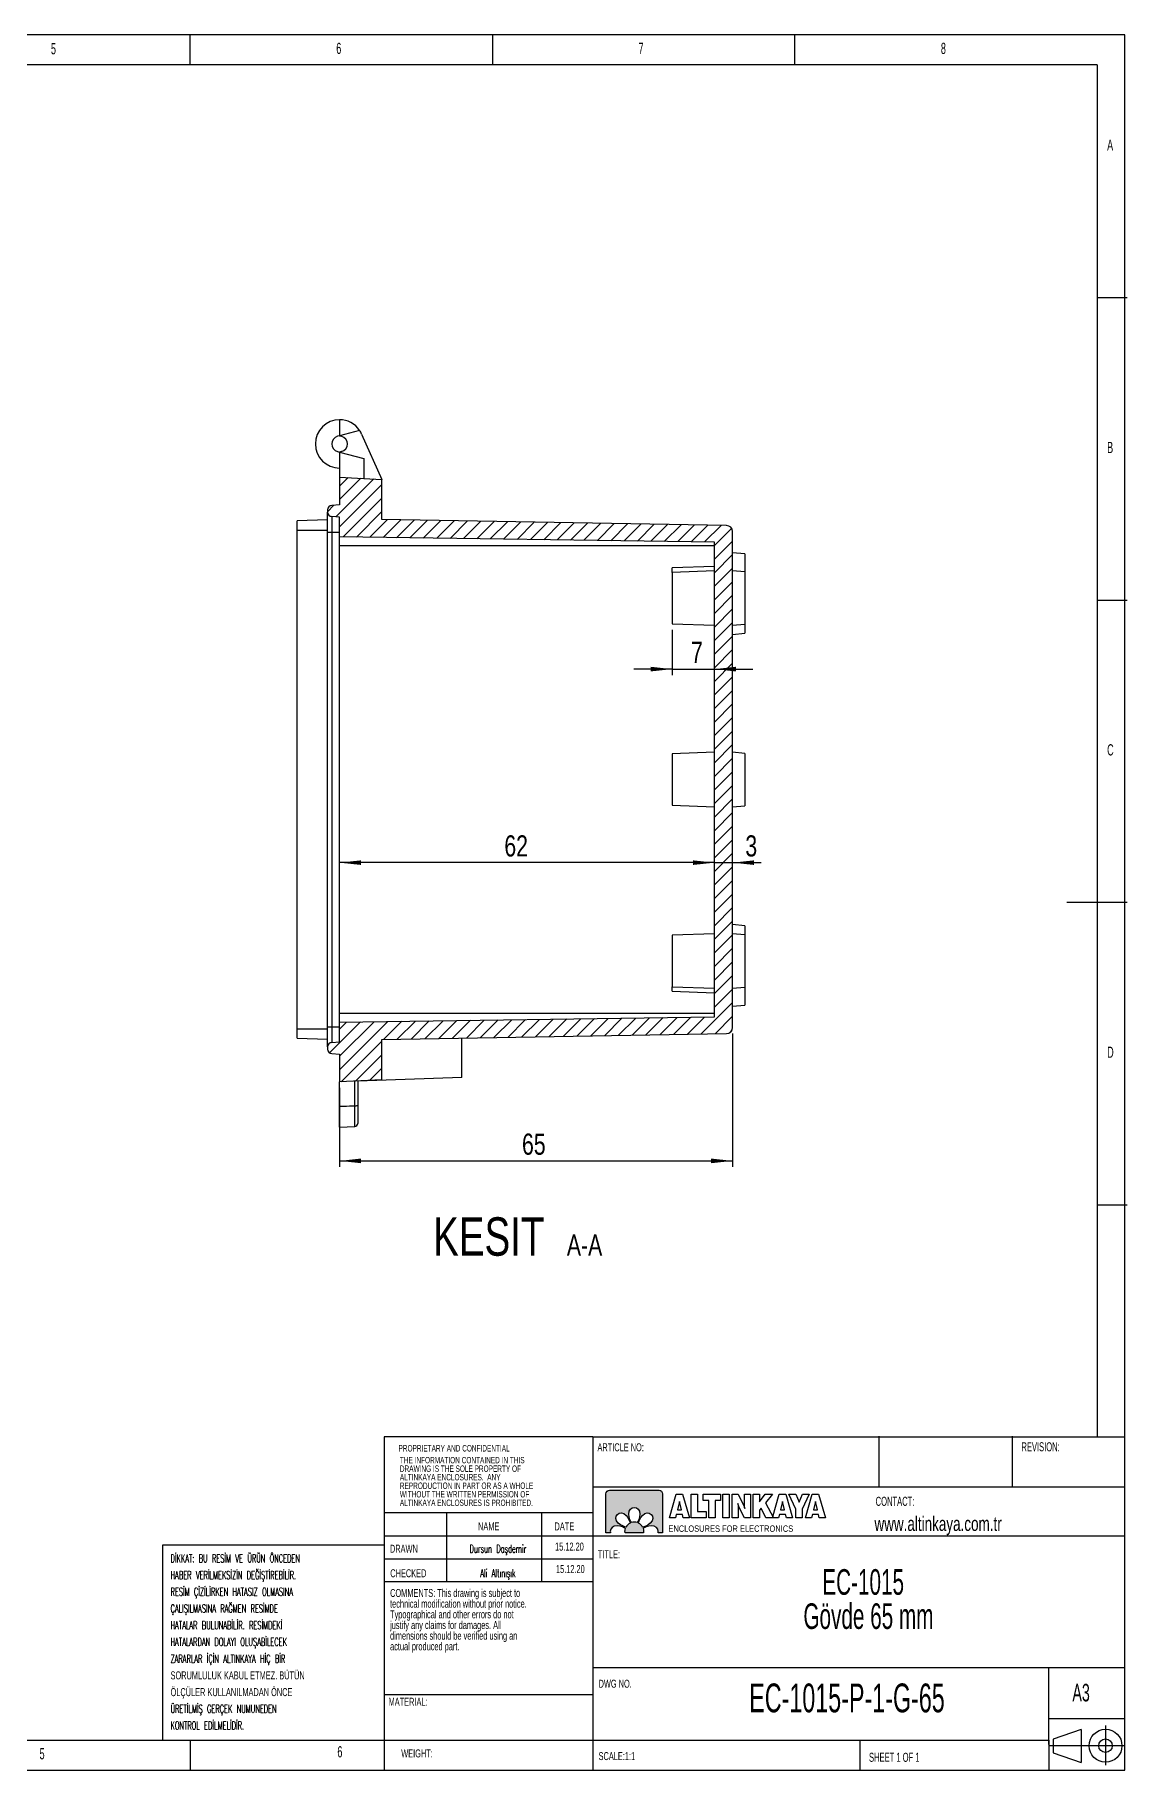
# Model space of a CAD drawing. Header units: millimetres. Extents: x 5 to 415, y 5 to 292.
# Drawn here: x 234.3 to 415, y 5 to 292 of the extents above; entities that cross this region are included whole.
import ezdxf

# ---------------------------------------------------------------- set-up
doc = ezdxf.new("R2010")
doc.units = ezdxf.units.MM
doc.layers.add('LAYER_1', color=179, linetype='Continuous', lineweight=25)
doc.layers.add('LAYER_2', color=1, linetype='Continuous')
doc.styles.add('SLDTEXTSTYLE0', font='TXT', dxfattribs={"width": 0.7})
doc.styles.add('SLDTEXTSTYLE1', font='TXT', dxfattribs={"width": 0.605})
doc.styles.add('SLDTEXTSTYLE2', font='TXT', dxfattribs={"width": 0.605, "bigfont": 'bigfont'})
doc.styles.add('SLDTEXTSTYLE3', font='TXT', dxfattribs={"width": 0.75})
doc.dimstyles.new('SLDDIMSTYLE0', dxfattribs={"dimtxt": 3.5, "dimasz": 3.556, "dimexe": 0, "dimexo": 0.0625, "dimgap": 0.875, "dimtad": 1, "dimrnd": 1e-09, "dimzin": 12, "dimdsep": 46, "dimtxsty": 'SLDTEXTSTYLE3', "dimsah": 1, "dimcen": 0.09, "dimadec": 0, "dimazin": 3, "dimtfac": 1, "dimtofl": 0, "dimtmove": 0, "dimatfit": 3, "dimfxl": 1, "dimfrac": 2, "dimtolj": 1, "dimtzin": 12, "dimarcsym": 0})
doc.dimstyles.new('SLDDIMSTYLE3', dxfattribs={"dimtxt": 3.5, "dimasz": 3.556, "dimexe": 0, "dimexo": 0.0625, "dimgap": 0.875, "dimtad": 1, "dimrnd": 1e-09, "dimzin": 12, "dimdsep": 46, "dimtxsty": 'SLDTEXTSTYLE3', "dimsah": 1, "dimcen": 0.09, "dimadec": 0, "dimazin": 3, "dimtfac": 1, "dimtmove": 0, "dimatfit": 0, "dimfxl": 1, "dimfrac": 2, "dimtolj": 1, "dimtzin": 12, "dimarcsym": 0})

# ---------------------------------------------------------------- blocks, each defined once
blk = doc.blocks.new('SW_NOTE_0')
at = {"color": 0, "linetype": 'Continuous', "lineweight": 18, "insert": (0, 1.71), "char_height": 1.3229, "attachment_point": 1, "style": 'SLDTEXTSTYLE0'}
blk.add_mtext('ENCLOSURES FOR ELECTRONICS', dxfattribs=at)
blk = doc.blocks.new('Block4')
at = {"color": 7, "linetype": 'Continuous', "lineweight": 18}
blk.add_blockref('SW_NOTE_0', (0.07, -0.34), dxfattribs=at)
blk = doc.blocks.new('Block5')
at = {"layer": 'LAYER_1'}
for p, q in [((6.79, 7.34), (1.01, 5.34)), ((6.79, 7.34), (6.79, 0.54)), ((11.82, 8.19), (11.82, 0)), ((0, 4.03), (15.88, 4.03)), ((1.01, 5.34), (1.01, 2.54)), ((1.01, 2.54), (6.79, 0.54))]:
    blk.add_line(p, q, dxfattribs=at)
for radius in [3.4, 1.4]:
    blk.add_circle((11.82, 3.99), radius, dxfattribs=at)
blk = doc.blocks.new('Block6')
at = {"layer": 'LAYER_1', "color": 250}
for p, q in [((0, 0), (1.27, 4.36)), ((1.27, 4.36), (2.44, 4.36)), ((2.44, 4.36), (3.71, 0)), ((4.04, 0), (4.04, 4.36)), ((4.04, 4.36), (5.2, 4.36)), ((5.2, 4.36), (5.2, 1.16)), ((6.19, 3.21), (6.19, 4.36)), ((6.19, 4.36), (9.41, 4.36)), ((7.23, 3.21), (6.19, 3.21)), ((7.23, 0), (7.23, 3.21)), ((9.41, 3.21), (8.39, 3.21)), ((8.39, 3.21), (8.39, 0)), ((9.41, 4.36), (9.41, 3.21)), ((9.82, 0), (9.82, 4.36)), ((9.82, 4.36), (11, 4.36)), ((11, 4.36), (11, 0)), ((11.52, 0), (11.52, 4.36)), ((11.52, 4.36), (12.62, 4.36)), ((12.62, 4.36), (13.64, 2.33)), ((13.82, 2.3), (13.82, 4.36)), ((13.82, 4.36), (14.92, 4.36)), ((14.92, 4.36), (14.92, 0)), ((15.42, 0), (15.42, 4.36)), ((15.42, 4.36), (16.57, 4.36)), ((16.57, 4.36), (16.57, 2.92)), ((16.57, 2.92), (17.61, 4.36)), ((17.61, 4.36), (18.96, 4.36)), ((18.96, 4.36), (17.67, 2.75)), ((18.94, 0), (20.21, 4.36)), ((20.21, 4.36), (21.38, 4.36)), ((21.38, 4.36), (22.65, 0)), ((23.27, 1.61), (21.94, 4.36)), ((21.94, 4.36), (23.22, 4.36)), ((23.22, 4.36), (23.84, 2.87)), ((23.84, 2.87), (24.47, 4.36)), ((25.72, 4.36), (24.42, 1.61)), ((24.47, 4.36), (25.72, 4.36)), ((25, 0), (26.27, 4.36)), ((26.27, 4.36), (27.44, 4.36)), ((27.44, 4.36), (28.71, 0)), ((1.14, 0), (0, 0)), ((1.28, 0.58), (1.14, 0)), ((2.43, 0.58), (1.28, 0.58)), ((1.86, 3), (1.49, 1.49)), ((1.49, 1.49), (2.22, 1.49)), ((2.22, 1.49), (1.86, 3)), ((2.56, 0), (2.43, 0.58)), ((3.71, 0), (2.56, 0)), ((6.77, 0), (4.04, 0)), ((5.2, 1.16), (6.77, 1.16)), ((6.77, 1.16), (6.77, 0)), ((8.39, 0), (7.23, 0)), ((11, 0), (9.82, 0)), ((12.62, 0), (11.52, 0)), ((12.62, 2.04), (12.62, 0)), ((13.82, 0), (12.8, 2.01)), ((14.92, 0), (13.82, 0)), ((16.57, 0), (15.42, 0)), ((16.86, 1.75), (16.57, 1.39)), ((16.57, 1.39), (16.57, 0)), ((17.74, 0), (16.86, 1.75)), ((17.67, 2.75), (19.12, 0)), ((19.12, 0), (17.74, 0)), ((20.08, 0), (18.94, 0)), ((20.22, 0.58), (20.08, 0)), ((21.37, 0.58), (20.22, 0.58)), ((20.8, 3), (20.43, 1.49)), ((20.43, 1.49), (21.16, 1.49)), ((21.16, 1.49), (20.8, 3)), ((21.5, 0), (21.37, 0.58)), ((22.65, 0), (21.5, 0)), ((23.27, 0), (23.27, 1.61)), ((24.42, 0), (23.27, 0)), ((24.42, 1.61), (24.42, 0)), ((26.14, 0), (25, 0)), ((26.28, 0.58), (26.14, 0)), ((27.43, 0.58), (26.28, 0.58)), ((26.86, 3), (26.49, 1.49)), ((26.49, 1.49), (27.21, 1.49)), ((27.21, 1.49), (26.86, 3)), ((27.56, 0), (27.43, 0.58)), ((28.71, 0), (27.56, 0))]:
    blk.add_line(p, q, dxfattribs=at)
for points in [[(12.7, 2.26), (12.67, 2.37), (12.63, 2.5), (12.59, 2.64)], [(12.59, 2.64), (12.6, 2.56), (12.61, 2.48), (12.62, 2.4)], [(12.62, 2.4), (12.62, 2.31), (12.62, 2.19), (12.62, 2.04)], [(12.8, 2.01), (12.77, 2.07), (12.74, 2.16), (12.7, 2.26)], [(13.64, 2.33), (13.67, 2.28), (13.7, 2.19), (13.73, 2.09)], [(13.73, 2.09), (13.77, 1.99), (13.81, 1.86), (13.85, 1.71)], [(13.82, 1.97), (13.82, 2.06), (13.82, 2.17), (13.82, 2.3)], [(13.85, 1.71), (13.84, 1.79), (13.83, 1.87), (13.82, 1.97)]]:
    blk.add_open_spline(points, degree=3, dxfattribs=at)
blk = doc.blocks.new('SW_NOTE_0_1')
at = {"layer": 'LAYER_1', "color": 0, "attachment_point": 2, "style": 'SLDTEXTSTYLE1'}
for s, insert, char_height in [('EC-1015', (11.24, 5.46), 4.233), ('Gövde 65 mm', (12.11, -0.19), 4.2333)]:
    blk.add_mtext(s, dxfattribs=dict(at, insert=insert, char_height=char_height))
blk = doc.blocks.new('SW_NOTE_0_2')
at = {"color": 0, "linetype": 'Continuous', "lineweight": 0, "char_height": 1.3229, "attachment_point": 1, "style": 'SLDTEXTSTYLE1'}
for s, insert in [('technical modification without prior notice.', (0, -0.06)), ('COMMENTS: This drawing is subject to', (0, 1.71)), ('Typographical and other errors do not', (0, -1.82)), ('justify any claims for damages. All', (0, -3.59)), ('dimensions should be verified using an', (0, -5.35)), ('actual produced part.', (0, -7.11))]:
    blk.add_mtext(s, dxfattribs=dict(at, insert=insert))
blk = doc.blocks.new('SW_NOTE_0_3')
at = {"color": 0, "linetype": 'Continuous', "lineweight": 0, "char_height": 1.0583, "attachment_point": 1, "style": 'SLDTEXTSTYLE1'}
for s, insert in [('THE INFORMATION CONTAINED IN THIS', (0, 1.36)), ('ALTINKAYA ENCLOSURES.  ANY', (0, -1.46)), ('DRAWING IS THE SOLE PROPERTY OF', (0, -0.05)), ('REPRODUCTION IN PART OR AS A WHOLE', (0, -2.87)), ('WITHOUT THE WRITTEN PERMISSION OF', (0, -4.28)), ('ALTINKAYA ENCLOSURES IS PROHIBITED.', (0, -5.69))]:
    blk.add_mtext(s, dxfattribs=dict(at, insert=insert))
blk = doc.blocks.new('SW_NOTE_0_4')
at = {"layer": 'LAYER_1', "color": 0, "char_height": 1.3229, "attachment_point": 1}
for s, insert, style in [('DİKKAT: BU RESİM VE ÜRÜN ÖNCEDEN', (0, 1.71), 'SLDTEXTSTYLE2'), ('HABER VERİLMEKSİZİN DEĞİŞTİREBİLİR.', (0, -1.06), 'SLDTEXTSTYLE2'), ('RESİM ÇİZİLİRKEN HATASIZ OLMASINA', (0, -3.82), 'SLDTEXTSTYLE2'), ('ÇALIŞILMASINA RAĞMEN RESİMDE', (0, -6.59), 'SLDTEXTSTYLE2'), ('HATALAR BULUNABİLİR. RESİMDEKİ', (0, -9.35), 'SLDTEXTSTYLE2'), ('HATALARDAN DOLAYI OLUŞABİLECEK', (0, -12.11), 'SLDTEXTSTYLE2'), ('ZARARLAR İÇİN ALTINKAYA HİÇ BİR', (0, -14.88), 'SLDTEXTSTYLE2'), ('SORUMLULUK KABUL ETMEZ. BÜTÜN', (0, -17.64), 'SLDTEXTSTYLE1'), ('ÖLÇÜLER KULLANILMADAN ÖNCE', (0, -20.41), 'SLDTEXTSTYLE1'), ('ÜRETİLMİŞ GERÇEK NUMUNEDEN', (0, -23.17), 'SLDTEXTSTYLE2'), ('KONTROL EDİLMELİDİR.', (0, -25.93), 'SLDTEXTSTYLE2')]:
    blk.add_mtext(s, dxfattribs=dict(at, insert=insert, style=style))
blk = doc.blocks.new('_D_11')
at = {"layer": 'LAYER_1'}
for p, q in [((349.72, 126.83), (349.72, 104.77)), ((284.72, 117.84), (284.72, 104.77)), ((284.72, 105.77), (349.72, 105.77))]:
    blk.add_line(p, q, dxfattribs=at)
for points in [[(284.72, 105.77), (288.27, 105.39), (288.27, 106.16)], [(349.72, 105.77), (346.16, 106.16), (346.16, 105.39)]]:
    blk.add_solid(points, dxfattribs=at)
at = {"layer": 'LAYER_1', "insert": (314.89, 110.29), "char_height": 3.5, "attachment_point": 1, "style": 'SLDTEXTSTYLE3'}
blk.add_mtext('65', dxfattribs=at)
blk = doc.blocks.new('_D_12')
at = {"layer": 'LAYER_1'}
for p, q in [((339.72, 193.58), (339.72, 186.09)), ((339.72, 187.09), (333.37, 187.09)), ((339.72, 187.09), (346.72, 187.09)), ((346.72, 187.09), (353.07, 187.09))]:
    blk.add_line(p, q, dxfattribs=at)
for points in [[(339.72, 187.09), (336.16, 187.48), (336.16, 186.71)], [(346.72, 187.09), (350.27, 186.71), (350.27, 187.48)]]:
    blk.add_solid(points, dxfattribs=at)
at = {"layer": 'LAYER_1', "insert": (342.84, 191.61), "char_height": 3.5, "attachment_point": 1, "style": 'SLDTEXTSTYLE3'}
blk.add_mtext('7', dxfattribs=at)
blk = doc.blocks.new('_D_13')
at = {"layer": 'LAYER_1'}
blk.add_line((346.72, 155.09), (284.72, 155.09), dxfattribs=at)
for points in [[(284.72, 155.09), (288.27, 154.71), (288.27, 155.47)], [(346.72, 155.09), (343.16, 155.47), (343.16, 154.71)]]:
    blk.add_solid(points, dxfattribs=at)
at = {"layer": 'LAYER_1', "insert": (311.97, 159.61), "char_height": 3.5, "attachment_point": 1, "style": 'SLDTEXTSTYLE3'}
blk.add_mtext('62', dxfattribs=at)
blk = doc.blocks.new('_D_14')
at = {"layer": 'LAYER_1'}
for p, q in [((346.72, 155.09), (340.37, 155.09)), ((346.72, 155.09), (349.72, 155.09)), ((349.72, 155.09), (354.42, 155.09))]:
    blk.add_line(p, q, dxfattribs=at)
for points in [[(346.72, 155.09), (343.16, 155.47), (343.16, 154.71)], [(349.72, 155.09), (353.27, 154.71), (353.27, 155.47)]]:
    blk.add_solid(points, dxfattribs=at)
at = {"layer": 'LAYER_1', "insert": (351.83, 159.61), "char_height": 3.5, "attachment_point": 1, "style": 'SLDTEXTSTYLE3'}
blk.add_mtext('3', dxfattribs=at)
blk = doc.blocks.new('SW_NOTE_0_5')
at = {"layer": 'LAYER_1', "color": 0, "attachment_point": 2, "style": 'SLDTEXTSTYLE3'}
for s, insert, char_height in [('KESIT', (9.72, 8.19), 6.35), ('A-A', (25.56, 5.35), 3.5)]:
    blk.add_mtext(s, dxfattribs=dict(at, insert=insert, char_height=char_height))

msp = doc.modelspace()

# ---------------------------------------------------------------- hatches: boundary and pattern name
at = {"layer": 'LAYER_1', "linetype": 'Continuous', "lineweight": 18}
h = msp.add_hatch(dxfattribs=at)
h.set_pattern_fill('ANSI31', color=256, scale=0.5, style=0)
edge = h.paths.add_edge_path(flags=0)
edge.add_line((284.716, 128.714), (284.716, 125.436))
edge.add_line((284.716, 125.436), (283.426, 125.369))
edge.add_arc((283.466, 124.62), 0.75, 93, 180)
edge.add_line((282.716, 124.62), (282.716, 124.253))
edge.add_arc((283.466, 124.253), 0.75, 180, 267)
edge.add_line((283.426, 123.504), (284.716, 123.436))
edge.add_line((284.716, 123.436), (284.716, 118.836))
edge.add_line((284.716, 118.836), (291.716, 119.203))
edge.add_line((291.716, 119.203), (291.716, 125.836))
edge.add_line((291.716, 125.836), (348.733, 126.831))
edge.add_arc((348.716, 127.831), 1, 271, 360)
edge.add_line((349.716, 127.831), (349.716, 209.841))
edge.add_arc((348.716, 209.841), 1, 0, 89)
edge.add_line((348.733, 210.841), (291.716, 211.836))
edge.add_line((291.716, 211.836), (291.716, 218.469))
edge.add_line((291.716, 218.469), (284.716, 218.836))
edge.add_line((284.716, 218.836), (284.716, 214.236))
edge.add_line((284.716, 214.236), (283.426, 214.169))
edge.add_arc((283.466, 213.42), 0.75, 93, 180)
edge.add_line((282.716, 213.42), (282.716, 213.053))
edge.add_arc((283.466, 213.053), 0.75, 180, 267)
edge.add_line((283.426, 212.304), (284.716, 212.236))
edge.add_line((284.716, 212.236), (284.716, 208.958))
edge.add_line((284.716, 208.958), (346.716, 208.092))
edge.add_line((346.716, 208.092), (346.716, 129.58))
edge.add_line((346.716, 129.58), (284.716, 128.714))
at = {"layer": 'LAYER_2'}
h = msp.add_hatch(color=256, dxfattribs=at)
edge = h.paths.add_edge_path(flags=0)
edge.add_spline(control_points=[(329.363, 51.312), (329.041, 51.312), (328.778, 51.05), (328.778, 50.727)], knot_values=[0.9444444, 0.9444444, 0.9444444, 0.9444444, 1, 1, 1, 1], weights=[1, 1, 1, 1], degree=3, periodic=0)
edge.add_line((328.778, 50.727), (328.778, 44.291))
edge.add_line((328.778, 44.291), (329.516, 44.291))
edge.add_spline(control_points=[(329.516, 44.291), (329.5, 44.362), (329.491, 44.438), (329.492, 44.518)], knot_values=[0.7777778, 0.7777778, 0.7777778, 0.7777778, 0.8333333, 0.8333333, 0.8333333, 0.8333333], weights=[1, 1, 1, 1], degree=3, periodic=0)
edge.add_spline(control_points=[(329.492, 44.518), (329.489, 45.083), (329.911, 45.404), (330.619, 45.418)], knot_values=[0.7222222, 0.7222222, 0.7222222, 0.7222222, 0.7777778, 0.7777778, 0.7777778, 0.7777778], weights=[1, 1, 1, 1], degree=3, periodic=0)
edge.add_spline(control_points=[(330.619, 45.418), (331.239, 45.429), (331.856, 45.083), (331.999, 44.997)], knot_values=[0.6666667, 0.6666667, 0.6666667, 0.6666667, 0.7222222, 0.7222222, 0.7222222, 0.7222222], weights=[1, 1, 1, 1], degree=3, periodic=0)
edge.add_spline(control_points=[(331.999, 44.997), (331.948, 44.845), (331.921, 44.683), (331.921, 44.514)], knot_values=[0.6111111, 0.6111111, 0.6111111, 0.6111111, 0.6666667, 0.6666667, 0.6666667, 0.6666667], weights=[1, 1, 1, 1], degree=3, periodic=0)
edge.add_spline(control_points=[(331.921, 44.514), (331.921, 44.438), (331.926, 44.364), (331.937, 44.291)], knot_values=[0.5555556, 0.5555556, 0.5555556, 0.5555556, 0.6111111, 0.6111111, 0.6111111, 0.6111111], weights=[1, 1, 1, 1], degree=3, periodic=0)
edge.add_line((331.937, 44.291), (334.981, 44.291))
edge.add_spline(control_points=[(334.981, 44.291), (334.992, 44.364), (334.997, 44.438), (334.997, 44.514)], knot_values=[0.4444444, 0.4444444, 0.4444444, 0.4444444, 0.5, 0.5, 0.5, 0.5], weights=[1, 1, 1, 1], degree=3, periodic=0)
edge.add_spline(control_points=[(334.997, 44.514), (334.997, 44.68), (334.971, 44.839), (334.922, 44.989)], knot_values=[0.3888889, 0.3888889, 0.3888889, 0.3888889, 0.4444444, 0.4444444, 0.4444444, 0.4444444], weights=[1, 1, 1, 1], degree=3, periodic=0)
edge.add_spline(control_points=[(334.922, 44.989), (335.07, 45.077), (335.683, 45.419), (336.299, 45.408)], knot_values=[0.3333333, 0.3333333, 0.3333333, 0.3333333, 0.3888889, 0.3888889, 0.3888889, 0.3888889], weights=[1, 1, 1, 1], degree=3, periodic=0)
edge.add_spline(control_points=[(336.299, 45.408), (337.007, 45.395), (337.429, 45.073), (337.427, 44.509)], knot_values=[0.2777778, 0.2777778, 0.2777778, 0.2777778, 0.3333333, 0.3333333, 0.3333333, 0.3333333], weights=[1, 1, 1, 1], degree=3, periodic=0)
edge.add_spline(control_points=[(337.427, 44.509), (337.427, 44.432), (337.419, 44.359), (337.404, 44.291)], knot_values=[0.2222222, 0.2222222, 0.2222222, 0.2222222, 0.2777778, 0.2777778, 0.2777778, 0.2777778], weights=[1, 1, 1, 1], degree=3, periodic=0)
edge.add_line((337.404, 44.291), (338.14, 44.291))
edge.add_line((338.14, 44.291), (338.14, 50.727))
edge.add_spline(control_points=[(338.14, 50.727), (338.14, 51.05), (337.877, 51.312), (337.555, 51.312)], knot_values=[0.0555556, 0.0555556, 0.0555556, 0.0555556, 0.1111111, 0.1111111, 0.1111111, 0.1111111], weights=[1, 1, 1, 1], degree=3, periodic=0)
edge.add_line((337.555, 51.312), (329.363, 51.312))
edge = h.paths.add_edge_path(flags=0)
edge.add_spline(control_points=[(333.943, 45.974), (333.791, 46.025), (333.628, 46.052), (333.459, 46.052)], knot_values=[0.6666667, 0.6666667, 0.6666667, 0.6666667, 0.8333333, 0.8333333, 0.8333333, 0.8333333], weights=[1, 1, 1, 1], degree=3, periodic=0)
edge.add_spline(control_points=[(333.459, 46.052), (333.293, 46.052), (333.133, 46.026), (332.984, 45.977)], knot_values=[0.8333333, 0.8333333, 0.8333333, 0.8333333, 1, 1, 1, 1], weights=[1, 1, 1, 1], degree=3, periodic=0)
edge.add_spline(control_points=[(332.984, 45.977), (332.895, 46.124), (332.553, 46.737), (332.565, 47.354)], knot_values=[0, 0, 0, 0, 0.1666667, 0.1666667, 0.1666667, 0.1666667], weights=[1, 1, 1, 1], degree=3, periodic=0)
edge.add_spline(control_points=[(332.565, 47.354), (332.578, 48.062), (332.9, 48.483), (333.464, 48.481)], knot_values=[0.1666667, 0.1666667, 0.1666667, 0.1666667, 0.3333333, 0.3333333, 0.3333333, 0.3333333], weights=[1, 1, 1, 1], degree=3, periodic=0)
edge.add_spline(control_points=[(333.464, 48.481), (334.028, 48.483), (334.35, 48.062), (334.363, 47.354)], knot_values=[0.3333333, 0.3333333, 0.3333333, 0.3333333, 0.5, 0.5, 0.5, 0.5], weights=[1, 1, 1, 1], degree=3, periodic=0)
edge.add_spline(control_points=[(334.363, 47.354), (334.374, 46.733), (334.028, 46.117), (333.943, 45.974)], knot_values=[0.5, 0.5, 0.5, 0.5, 0.6666667, 0.6666667, 0.6666667, 0.6666667], weights=[1, 1, 1, 1], degree=3, periodic=0)
edge = h.paths.add_edge_path(flags=0)
edge.add_spline(control_points=[(332.091, 47.16), (332.537, 46.731), (332.728, 46.052), (332.769, 45.889)], knot_values=[0.6, 0.6, 0.6, 0.6, 0.8, 0.8, 0.8, 0.8], weights=[1, 1, 1, 1], degree=3, periodic=0)
edge.add_spline(control_points=[(332.769, 45.889), (332.476, 45.741), (332.237, 45.503), (332.088, 45.212)], knot_values=[0.8, 0.8, 0.8, 0.8, 1, 1, 1, 1], weights=[1, 1, 1, 1], degree=3, periodic=0)
edge.add_spline(control_points=[(332.088, 45.212), (331.919, 45.254), (331.246, 45.446), (330.819, 45.889)], knot_values=[0, 0, 0, 0, 0.2, 0.2, 0.2, 0.2], weights=[1, 1, 1, 1], degree=3, periodic=0)
edge.add_spline(control_points=[(330.819, 45.889), (330.328, 46.399), (330.257, 46.924), (330.658, 47.322)], knot_values=[0.2, 0.2, 0.2, 0.2, 0.4, 0.4, 0.4, 0.4], weights=[1, 1, 1, 1], degree=3, periodic=0)
edge.add_spline(control_points=[(330.658, 47.322), (331.056, 47.722), (331.581, 47.652), (332.091, 47.16)], knot_values=[0.4, 0.4, 0.4, 0.4, 0.6, 0.6, 0.6, 0.6], weights=[1, 1, 1, 1], degree=3, periodic=0)
edge = h.paths.add_edge_path(flags=0)
edge.add_spline(control_points=[(336.106, 45.882), (335.676, 45.436), (334.997, 45.245), (334.834, 45.204)], knot_values=[0.6, 0.6, 0.6, 0.6, 0.8, 0.8, 0.8, 0.8], weights=[1, 1, 1, 1], degree=3, periodic=0)
edge.add_spline(control_points=[(334.834, 45.204), (334.687, 45.497), (334.449, 45.736), (334.157, 45.885)], knot_values=[0.8, 0.8, 0.8, 0.8, 1, 1, 1, 1], weights=[1, 1, 1, 1], degree=3, periodic=0)
edge.add_spline(control_points=[(334.157, 45.885), (334.199, 46.053), (334.391, 46.726), (334.834, 47.153)], knot_values=[0, 0, 0, 0, 0.2, 0.2, 0.2, 0.2], weights=[1, 1, 1, 1], degree=3, periodic=0)
edge.add_spline(control_points=[(334.834, 47.153), (335.344, 47.645), (335.87, 47.715), (336.267, 47.315)], knot_values=[0.2, 0.2, 0.2, 0.2, 0.4, 0.4, 0.4, 0.4], weights=[1, 1, 1, 1], degree=3, periodic=0)
edge.add_spline(control_points=[(336.267, 47.315), (336.668, 46.917), (336.597, 46.392), (336.106, 45.882)], knot_values=[0.4, 0.4, 0.4, 0.4, 0.6, 0.6, 0.6, 0.6], weights=[1, 1, 1, 1], degree=3, periodic=0)

# ---------------------------------------------------------------- linework, layer by layer
at = {"color": 7, "linetype": 'Continuous', "lineweight": 25}
for p, q in [((284.716, 228.336), (284.716, 225.682)), ((284.716, 225.682), (284.379, 225.592)), ((288.033, 226.571), (284.716, 225.682)), ((284.716, 225.682), (285.052, 225.592)), ((288.368, 225.967), (291.716, 218.469)), ((284.379, 223.08), (284.716, 222.99)), ((285.052, 223.08), (284.716, 222.99)), ((284.716, 222.99), (284.716, 220.336)), ((284.716, 222.99), (288.716, 221.918)), ((288.716, 221.918), (288.716, 218.627)), ((284.716, 220.336), (284.716, 218.836)), ((284.716, 218.836), (284.716, 214.236)), ((284.716, 218.836), (291.716, 218.469)), ((291.716, 211.836), (291.716, 218.469)), ((282.716, 213.42), (282.716, 213.053)), ((282.716, 209.736), (282.716, 213.053)), ((284.716, 214.236), (283.426, 214.169)), ((282.716, 211.766), (277.716, 211.592)), ((277.716, 210.086), (277.716, 211.592)), ((277.716, 127.586), (277.716, 210.086)), ((282.716, 209.736), (283.426, 209.736)), ((282.716, 127.936), (282.716, 209.736)), ((284.716, 212.236), (283.426, 212.304)), ((283.426, 212.304), (283.426, 209.736)), ((283.426, 209.736), (284.716, 209.736)), ((283.426, 209.736), (283.426, 127.936)), ((284.716, 208.958), (284.716, 212.236)), ((348.733, 210.841), (291.716, 211.836)), ((349.716, 127.831), (349.716, 209.841)), ((346.716, 208.092), (284.716, 208.958)), ((346.716, 207.458), (284.716, 207.458)), ((284.716, 130.214), (284.716, 207.458)), ((346.716, 129.58), (346.716, 208.092)), ((346.716, 204.086), (339.716, 203.842)), ((339.716, 203.092), (339.716, 203.842)), ((351.716, 206.161), (349.716, 206.336)), ((351.716, 206.161), (351.716, 203.161)), ((346.716, 203.336), (339.716, 203.092)), ((339.716, 203.092), (339.716, 194.581)), ((351.716, 203.161), (349.716, 203.336)), ((351.716, 203.161), (351.716, 194.511)), ((339.716, 194.581), (346.716, 194.336)), ((349.716, 194.336), (351.716, 194.511)), ((349.716, 192.836), (351.716, 193.011)), ((351.716, 194.511), (351.716, 193.011)), ((346.716, 173.336), (339.716, 173.092)), ((339.716, 173.092), (339.716, 164.581)), ((351.716, 173.161), (349.716, 173.336)), ((351.716, 173.161), (351.716, 164.511)), ((339.716, 164.581), (346.716, 164.336)), ((349.716, 164.336), (351.716, 164.511)), ((351.716, 144.661), (349.716, 144.836)), ((351.716, 144.661), (351.716, 143.161)), ((346.716, 143.336), (339.716, 143.092)), ((339.716, 143.092), (339.716, 134.581)), ((351.716, 143.161), (349.716, 143.336)), ((351.716, 143.161), (351.716, 134.511)), ((339.716, 134.581), (346.716, 134.336)), ((339.716, 133.831), (339.716, 134.581)), ((339.716, 133.831), (346.716, 133.586)), ((349.716, 134.336), (351.716, 134.511)), ((351.716, 134.511), (351.716, 131.511)), ((284.716, 130.214), (346.716, 130.214)), ((284.716, 128.714), (346.716, 129.58)), ((349.716, 131.336), (351.716, 131.511)), ((277.716, 126.081), (277.716, 127.586)), ((282.716, 127.936), (283.426, 127.936)), ((282.716, 124.62), (282.716, 127.936)), ((283.426, 127.936), (283.426, 125.369)), ((283.426, 127.936), (284.716, 127.936)), ((284.716, 125.436), (284.716, 128.714)), ((291.716, 125.836), (348.733, 126.831)), ((277.716, 126.081), (282.716, 125.906)), ((282.716, 124.62), (282.716, 124.253)), ((283.426, 125.369), (284.716, 125.436)), ((283.426, 123.504), (284.716, 123.436)), ((284.716, 123.436), (284.716, 118.836)), ((291.716, 119.203), (291.716, 125.836)), ((304.916, 119.542), (304.916, 126.067)), ((291.716, 119.203), (284.716, 118.836)), ((304.916, 119.542), (287.716, 118.941)), ((287.716, 114.985), (287.716, 111.968)), ((284.716, 111.336), (284.716, 114.748)), ((284.716, 111.336), (287.242, 111.469))]:
    msp.add_line(p, q, dxfattribs=at)
at = {"color": 8, "linetype": 'Continuous', "lineweight": 25}
for p, q in [((277.716, 210.086), (282.716, 210.086)), ((277.716, 127.586), (282.716, 127.586)), ((287.242, 111.469), (287.242, 114.83))]:
    msp.add_line(p, q, dxfattribs=at)
at = {"color": 7, "linetype": 'Continuous', "lineweight": 25, "flags": 128}
msp.add_lwpolyline([(287.716, 114.985), (287.707, 114.956), (287.68, 114.927), (287.637, 114.901), (287.578, 114.878), (287.507, 114.859), (287.425, 114.844), (287.336, 114.835), (287.242, 114.83)], dxfattribs=at)
at = {"color": 7, "linetype": 'Continuous', "lineweight": 25}
for centre, radius, start, end in [((284.716, 224.336), 4, 90, 270), ((284.716, 224.336), 4, 33.96557, 90), ((284.716, 224.336), 1.3, 105, 255), ((284.716, 224.336), 1.3, 285, 75), ((284.716, 224.336), 4, 24.0597, 33.96557), ((283.466, 213.42), 0.75, 93, 180), ((283.466, 213.053), 0.75, 180, 267), ((348.716, 209.841), 1, 0, 89), ((348.716, 127.831), 1, 271, 0), ((283.466, 124.62), 0.75, 93, 180), ((283.466, 124.253), 0.75, 180, 267), ((287.216, 111.968), 0.5, 273, 0)]:
    msp.add_arc(centre, radius, start, end, dxfattribs=at)
for points, knots in [([(284.716, 207.458), (284.716, 207.654), (284.716, 207.851), (284.716, 208.213), (284.716, 208.38), (284.716, 208.657), (284.716, 208.769), (284.716, 208.919), (284.716, 208.958), (284.716, 208.958)], [2.356292, 2.356292, 2.356292, 2.356292, 2.7489423, 2.7489423, 3.1415927, 3.1415927, 3.534243, 3.534243, 3.9268933, 3.9268933, 3.9268933, 3.9268933]), ([(284.716, 128.714), (284.716, 128.714), (284.716, 128.753), (284.716, 128.904), (284.716, 129.015), (284.716, 129.293), (284.716, 129.459), (284.716, 129.822), (284.716, 130.018), (284.716, 130.214)], [2.356292, 2.356292, 2.356292, 2.356292, 2.7489423, 2.7489423, 3.1415927, 3.1415927, 3.534243, 3.534243, 3.9268933, 3.9268933, 3.9268933, 3.9268933]), ([(284.716, 114.748), (284.716, 115.344), (284.716, 115.893), (284.716, 116.649), (284.716, 116.886), (284.716, 117.322), (284.716, 117.523), (284.716, 117.887), (284.716, 118.051), (284.716, 118.331), (284.716, 118.449), (284.716, 118.641), (284.716, 118.714), (284.716, 118.812), (284.716, 118.836), (284.716, 118.836)], [0, 0, 0, 0, 0.25, 0.25, 0.375, 0.375, 0.5, 0.5, 0.625, 0.625, 0.75, 0.75, 0.875, 0.875, 1, 1, 1, 1]), ([(287.242, 114.83), (287.244, 115.432), (287.245, 115.987), (287.247, 116.752), (287.247, 116.992), (287.248, 117.433), (287.248, 117.636), (287.248, 118.006), (287.248, 118.172), (287.247, 118.456), (287.247, 118.576), (287.246, 118.77), (287.245, 118.845), (287.244, 118.944), (287.243, 118.969), (287.242, 118.969)], [0, 0, 0, 0, 0.25, 0.25, 0.375, 0.375, 0.5, 0.5, 0.625, 0.625, 0.75, 0.75, 0.875, 0.875, 1, 1, 1, 1]), ([(287.716, 118.993), (287.716, 118.815), (287.716, 118.589), (287.716, 118.052), (287.716, 117.745), (287.716, 117.057), (287.716, 116.673), (287.716, 115.864), (287.716, 115.437), (287.716, 114.985)], [0, 0, 0, 0, 0.25, 0.25, 0.5, 0.5, 0.75, 0.75, 1, 1, 1, 1]), ([(287.242, 114.83), (286.634, 114.811), (286.026, 114.791), (285.418, 114.771), (285.184, 114.763), (284.95, 114.756), (284.716, 114.748)], [0.0004745511, 0.0004745511, 0.0004745511, 0.0004745511, 0.0023009652, 0.0023009652, 0.0023009652, 0.003004555, 0.003004555, 0.003004555, 0.003004555])]:
    msp.add_open_spline(points, degree=3, knots=knots, dxfattribs=at)
at = {"layer": 'LAYER_1'}
for p, q in [((414.595, 292), (5, 292)), ((260, 287), (260, 292)), ((310, 292), (310, 287)), ((360, 287), (360, 292)), ((414.595, 5), (414.595, 292)), ((410, 287), (10, 287)), ((410, 287), (410, 60.159)), ((415, 248.5), (410, 248.5)), ((410, 198.5), (415, 198.5)), ((415, 148.5), (405, 148.5)), ((410, 98.5), (415, 98.5)), ((326.6, 60.159), (292.067, 60.159)), ((292.067, 60.159), (292.067, 5)), ((326.6, 60.159), (414.595, 60.159)), ((326.6, 60.159), (326.6, 5)), ((373.964, 51.832), (373.964, 60.25)), ((396.027, 51.832), (396.027, 60.231)), ((414.595, 51.832), (326.6, 51.832)), ((326.6, 47.591), (292.067, 47.591)), ((302.411, 47.591), (302.411, 36.14)), ((318.106, 47.591), (318.106, 36.15)), ((292.067, 43.751), (326.6, 43.751)), ((326.6, 43.751), (414.595, 43.751)), ((292.067, 42.244), (255.446, 42.244)), ((255.446, 42.244), (255.446, 10)), ((292.067, 39.941), (326.6, 39.941)), ((326.6, 36.15), (292.067, 36.15)), ((326.6, 22), (414.595, 22)), ((402, 9.25), (402, 22)), ((292.067, 17.52), (326.6, 17.52)), ((414.595, 13.5), (402, 13.5)), ((227.8, 10), (402, 10)), ((260, 10), (260, 5)), ((370.8, 5), (370.8, 10)), ((402, 10), (402, 5)), ((5, 5), (414.595, 5))]:
    msp.add_line(p, q, dxfattribs=at)
at = {"layer": 'LAYER_2', "color": 22}
for p, q in [((328.778, 44.291), (328.778, 50.727)), ((329.363, 51.312), (337.555, 51.312)), ((338.14, 50.727), (338.14, 44.291)), ((329.516, 44.291), (328.778, 44.291)), ((334.981, 44.291), (331.937, 44.291)), ((338.14, 44.291), (337.404, 44.291))]:
    msp.add_line(p, q, dxfattribs=at)
for points in [[(328.778, 50.727), (328.778, 51.05), (329.041, 51.312), (329.363, 51.312)], [(337.555, 51.312), (337.877, 51.312), (338.14, 51.05), (338.14, 50.727)], [(330.819, 45.889), (330.328, 46.399), (330.257, 46.924), (330.658, 47.322)], [(330.658, 47.322), (331.056, 47.722), (331.581, 47.652), (332.091, 47.16)], [(332.091, 47.16), (332.537, 46.731), (332.728, 46.052), (332.769, 45.889)], [(332.984, 45.977), (332.895, 46.124), (332.553, 46.737), (332.565, 47.354)], [(332.565, 47.354), (332.578, 48.062), (332.9, 48.483), (333.464, 48.481)], [(333.459, 46.052), (333.293, 46.052), (333.133, 46.026), (332.984, 45.977)], [(333.943, 45.974), (333.791, 46.025), (333.628, 46.052), (333.459, 46.052)], [(333.464, 48.481), (334.028, 48.483), (334.35, 48.062), (334.363, 47.354)], [(334.363, 47.354), (334.374, 46.733), (334.028, 46.117), (333.943, 45.974)], [(334.157, 45.885), (334.199, 46.053), (334.391, 46.726), (334.834, 47.153)], [(334.834, 47.153), (335.344, 47.645), (335.87, 47.715), (336.267, 47.315)], [(336.267, 47.315), (336.668, 46.917), (336.597, 46.392), (336.106, 45.882)], [(330.619, 45.418), (329.911, 45.404), (329.489, 45.083), (329.492, 44.518)], [(329.492, 44.518), (329.491, 44.438), (329.5, 44.362), (329.516, 44.291)], [(331.999, 44.997), (331.856, 45.083), (331.239, 45.429), (330.619, 45.418)], [(332.088, 45.212), (331.919, 45.254), (331.246, 45.446), (330.819, 45.889)], [(331.921, 44.514), (331.921, 44.683), (331.948, 44.845), (331.999, 44.997)], [(331.937, 44.291), (331.926, 44.364), (331.921, 44.438), (331.921, 44.514)], [(332.769, 45.889), (332.476, 45.741), (332.237, 45.503), (332.088, 45.212)], [(334.834, 45.204), (334.687, 45.497), (334.449, 45.736), (334.157, 45.885)], [(336.106, 45.882), (335.676, 45.436), (334.997, 45.245), (334.834, 45.204)], [(336.299, 45.408), (335.683, 45.419), (335.07, 45.077), (334.922, 44.989)], [(334.922, 44.989), (334.971, 44.839), (334.997, 44.68), (334.997, 44.514)], [(334.997, 44.514), (334.997, 44.438), (334.992, 44.364), (334.981, 44.291)], [(337.427, 44.509), (337.429, 45.073), (337.007, 45.395), (336.299, 45.408)], [(337.404, 44.291), (337.419, 44.359), (337.427, 44.432), (337.427, 44.509)]]:
    msp.add_open_spline(points, degree=3, dxfattribs=at)

# ---------------------------------------------------------------- block references
at = {"color": 7, "linetype": 'Continuous', "lineweight": 0}
for name, p in [('SW_NOTE_0_3', (294.686, 55.457)), ('SW_NOTE_0_2', (293.07, 33.271))]:
    msp.add_blockref(name, p, dxfattribs=at)
at = {"color": 7, "linetype": 'Continuous'}
for name, p, xscale, yscale, zscale in [('Block6', (339.258, 46.751), 0.9, 0.9, 0.9), ('Block4', (339.044, 44.394), 0.8, 0.8, 0.8), ('Block5', (401.945, 5.87), 0.8, 0.8, 0.8)]:
    msp.add_blockref(name, p, dxfattribs=dict(at, xscale=xscale, yscale=yscale, zscale=zscale))
at = {"layer": 'LAYER_1'}
for name, p in [('SW_NOTE_0_5', (299.676, 88.25)), ('SW_NOTE_0_4', (256.76, 38.996)), ('SW_NOTE_0_1', (360.077, 32.799))]:
    msp.add_blockref(name, p, dxfattribs=at)

# ---------------------------------------------------------------- texts
at = {"color": 7, "linetype": 'Continuous', "lineweight": 0}
for s, insert, char_height, attachment_point, style in [('5', (236.975, 290.614), 1.852, 1, 'SLDTEXTSTYLE1'), ('6', (284.167, 290.668), 1.852, 1, 'SLDTEXTSTYLE1'), ('7', (334.167, 290.668), 1.852, 1, 'SLDTEXTSTYLE1'), ('8', (384.167, 290.668), 1.852, 1, 'SLDTEXTSTYLE1'), ('A', (411.667, 274.668), 1.852, 1, 'SLDTEXTSTYLE1'), ('B', (411.667, 224.668), 1.852, 1, 'SLDTEXTSTYLE1'), ('C', (411.667, 174.668), 1.852, 1, 'SLDTEXTSTYLE1'), ('D', (411.667, 124.668), 1.852, 1, 'SLDTEXTSTYLE1'), ('PROPRIETARY AND CONFIDENTIAL', (294.469, 58.774), 1.05833, 1, 'SLDTEXTSTYLE1'), ('ARTICLE NO:', (327.372, 59.073), 1.32292, 1, 'SLDTEXTSTYLE1'), ('REVISION:', (397.488, 59.243), 1.5, 1, 'SLDTEXTSTYLE1'), ('CONTACT:', (373.379, 50.23), 1.5, 1, 'SLDTEXTSTYLE1'), ('NAME', (307.616, 45.996), 1.3229, 1, 'SLDTEXTSTYLE1'), ('DATE', (320.264, 45.996), 1.3229, 1, 'SLDTEXTSTYLE1'), ('www.altinkaya.com.tr', (373.178, 46.964), 2.38125, 1, 'SLDTEXTSTYLE0'), ('DRAWN', (293.043, 42.302), 1.3229, 1, 'SLDTEXTSTYLE1'), ('Dursun Daşdemir', (310.911, 42.302), 1.32292, 2, 'SLDTEXTSTYLE2'), ('15.12.20', (322.736, 42.654), 1.3229, 2, 'SLDTEXTSTYLE1'), ('TITLE:', (327.438, 41.388), 1.3229, 1, 'SLDTEXTSTYLE1'), ('CHECKED', (293.103, 38.244), 1.3229, 1, 'SLDTEXTSTYLE1'), ('Ali Altınışık', (310.911, 38.244), 1.32292, 2, 'SLDTEXTSTYLE2'), ('15.12.20', (322.881, 38.937), 1.3229, 2, 'SLDTEXTSTYLE1'), ('DWG NO.', (327.555, 19.978), 1.3229, 1, 'SLDTEXTSTYLE1'), ('A3', (405.921, 19.3), 2.9104, 1, 'SLDTEXTSTYLE1'), ('MATERIAL:', (292.826, 16.987), 1.3229, 1, 'SLDTEXTSTYLE1'), ('5', (235.096, 8.668), 1.852, 1, 'SLDTEXTSTYLE1'), ('6', (284.349, 8.984), 1.852, 1, 'SLDTEXTSTYLE1')]:
    msp.add_mtext(s, dxfattribs=dict(at, insert=insert, char_height=char_height, attachment_point=attachment_point, style=style))
at = {"layer": 'LAYER_1', "style": 'SLDTEXTSTYLE1'}
for s, insert, char_height, attachment_point in [('EC-1015-P-1-G-65', (368.639, 19.349), 4.7625, 2), ('WEIGHT:', (294.915, 8.452), 1.3229, 1), ('SCALE:1:1', (327.555, 8.01), 1.3229, 1), ('SHEET 1 OF 1', (372.278, 7.9), 1.5, 1)]:
    msp.add_mtext(s, dxfattribs=dict(at, insert=insert, char_height=char_height, attachment_point=attachment_point))

# ---------------------------------------------------------------- dimensions: what is measured, and where the dimension line sits
at = {"layer": 'LAYER_1'}
for base, p1, p2, dimstyle, picture, middle in [((346.716, 187.095), (339.716, 194.581), (346.716, 208.092), 'SLDDIMSTYLE3', '_D_12', (344.135, 187.095)), ((284.716, 155.094), (346.716, 129.58), (284.716, 128.714), 'SLDDIMSTYLE0', '_D_13', (314.552, 155.094)), ((349.716, 155.094), (346.716, 129.58), (349.716, 127.831), 'SLDDIMSTYLE3', '_D_14', (353.126, 155.094)), ((349.716, 105.774), (284.716, 118.836), (349.716, 127.831), 'SLDDIMSTYLE0', '_D_11', (317.477, 105.774))]:
    dim = msp.add_linear_dim(base=base, p1=p1, p2=p2, dimstyle=dimstyle, dxfattribs=at)
    dim.commit()
    dim.dimension.update_dxf_attribs({"geometry": picture, "text_midpoint": middle, "dimtype": 160})

doc.saveas('drawing.dxf')
